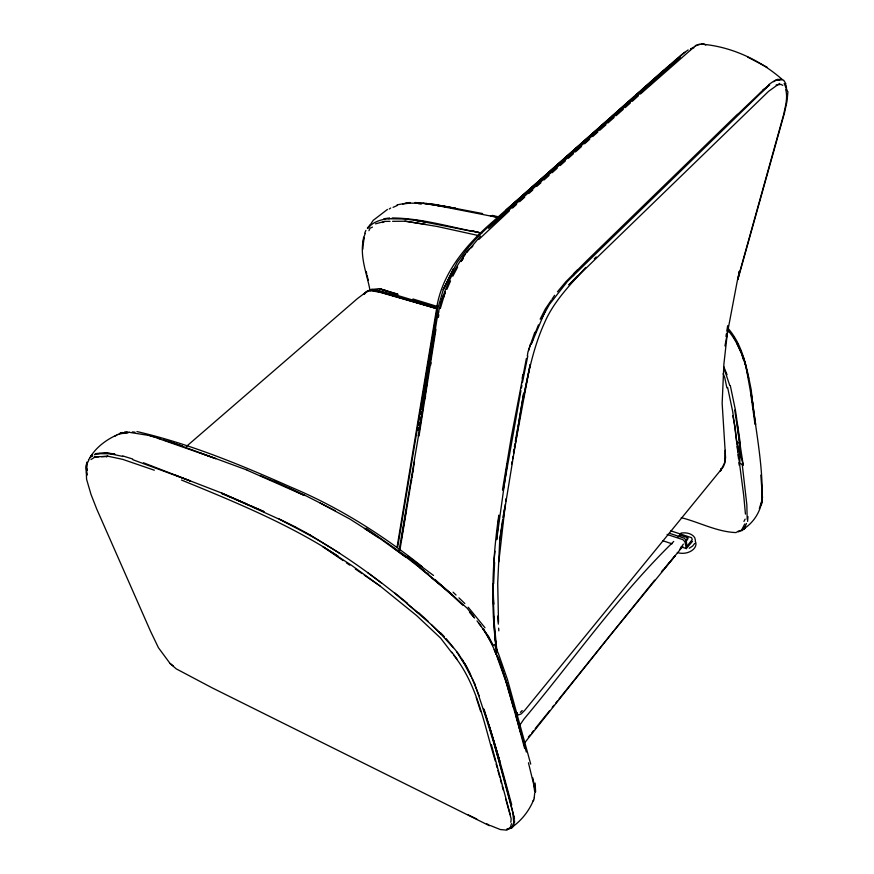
<?xml version="1.0" encoding="UTF-8"?>
<svg xmlns="http://www.w3.org/2000/svg" width="874" height="874" viewBox="0 0 874 874"><rect width="100%" height="100%" fill="white"/><g stroke="black" fill="none" stroke-linecap="round" stroke-linejoin="round"><path stroke-width="1.31" d="M739.95 443.719L739.83 463.296L743.228 465.034L739.95 443.719L737.099 442.058L743.228 465.034M747.183 519.353L746.844 504.833L742.201 464.072M86.799 470.256L86.93 464.181M534.691 793.242L534.211 797.569M493.635 583.832L494.618 562.474M747.958 516.534L747.587 521.396M502.594 520.008L499.742 539.957L497.71 583.34L498.497 622.244M498.825 515.157C492.291 559.852 490.587 605.245 496.388 650.125M725.267 450.296L724.557 463.012L720.438 470.977L721.247 468.628M762.303 493.045C763.133 507.466 755.365 521.8 743.097 529.305M514.425 823.079L514.578 820.839M363.442 243.016L364.076 237.673M761.975 502.037C763.636 464.487 754.732 427.189 751.236 389.88C746.855 368.5 743.009 345.601 728.25 328.569M367.79 572.71L381.632 583.089C354.32 562.015 325.368 543.049 294.669 527.273L294.735 526.596L279.024 518.894M498.956 515.704L496.672 539.706L507.226 463.777M787.933 91.683L786.993 101.373L784.579 112.506L737.962 279.199L739.207 271.464M510.831 822.281L511.17 818.862L505.784 799.229M493.843 562.026L495.001 551.232M498.825 561.84L505.336 504.178M505.642 501.501L505.948 498.814M727.976 327.652L723.88 364.196L722.153 403.307L725.562 457.539L724.863 462.805L723.279 466.945L524.728 710.344L521.046 714.003L518.162 714.987L515.988 711.797M86.286 467.437L86.788 463.712M762.292 502.495L762.237 486.13M503.828 512.077L504.2 509.411M310.041 535.598L310.139 534.932L294.735 526.596M502.965 517.353L503.348 514.688M527.317 356.111L527.962 351.894L534.812 332.262M363.704 238.252C359.159 256.049 367.036 273.737 370.15 291.053M363.573 237.324L362.83 249.254M397.102 546.906L437.382 303.923C443.621 273.07 463.876 248.019 486.523 227.196L633.584 97.265M399.953 549.888L414.462 461.8M419.007 436.017L435.962 329.247M725.955 336.446L726.381 333.759M726.807 331.071L727.671 325.685M737.896 279.68L739.164 271.792M418.209 435.755L436.782 320.288C441.556 294.396 452.47 269.367 469.152 248.893M419.007 432.696L399.145 550.227M419.433 430.041L419.859 427.397M420.296 424.753L422.655 410.19M425.223 394.305L426.938 383.719M430.576 365.387L431.002 362.732M438.377 317.426L438.803 314.76M418.996 422.339L418.548 425.015L419.007 422.317M419.433 419.651L419.87 416.974L419.454 419.618M420.318 414.287L420.755 411.61L420.339 414.243M421.202 408.923L421.639 406.246M422.076 403.559L434.87 325.784M425.125 398.708L425.572 396.042M499.742 539.957L523.69 393.278L518.795 421.323M421.235 408.868L428.588 364.48M429.036 361.792L429.484 359.094M429.921 356.406L430.369 353.719M430.816 351.031L431.264 348.333M431.701 345.645L432.149 342.958M432.597 340.27L433.045 337.582M433.493 334.884L433.93 332.196M434.378 329.509L434.826 326.821M435.274 324.123L435.722 321.435M436.159 318.748L436.607 316.06M437.055 313.362L437.503 310.674L437.066 313.176M397.725 546.796L436.607 312.706L443.271 289.633L457.244 262.189L467.153 248.893L477.936 236.592L486.392 228.595L684.779 52.309M401.505 538.471L406.355 509.531M502.517 489.79L511.323 436.956L526.388 358.406M411.173 482.623L411.632 479.968M412.08 477.302L412.539 474.648M412.998 471.993L413.457 469.338M503.151 490.401L520.937 390.623M513.442 452.033L513.912 449.367M514.371 446.69L514.841 444.025M515.31 441.348L517.397 429.331M517.867 426.665L518.337 423.988M435.088 324.44L435.744 320.682M436.181 318.18L436.618 315.678M521.428 387.958L521.92 385.292M522.423 382.626L527.787 356.046M511.607 464.181L512.098 461.527M512.601 458.872L513.093 456.217M513.584 453.551L530.157 364.556L523.908 394.95M724.95 345.929L737.416 280.281L783.519 115.106C785.245 106.694 788.042 97.932 785.671 89.388M86.417 464.618L86.908 462.062M523.034 400.019C528.147 373.952 533.304 347.677 544.294 323.325C553.471 301.596 570.252 284.782 585.722 267.466M522.139 378.245L522.969 374.52M440.321 308.489L445.292 291.982L443.26 298.165M511.443 823.669L510.525 827.055L506.898 830.147L500.343 829.546L490.314 825.526M528.617 350.561L530.485 344.017M437.94 314.476L438.759 311.963M441.031 302.863L443.533 295.237M531.916 342.75L532.769 340.172M720.482 470.889L721.258 468.584M514.054 824.848L512.317 827.591M363.803 237.324L365.245 233.445M531.195 344.312L545.474 310.499L541.257 318.999L549.429 304.425L566.592 282.553M535.358 332.612L538.439 324.909M446.854 289.403L450.547 280.904M746.472 523.439L744.189 528.912L745.38 526.29L741.906 530.037L740.016 530.736M368.948 230.681L369.986 228.245L372.455 227.109M534.451 797.601C530.114 809.837 521.734 820.599 511.028 827.907M364.753 233.041L365.922 230.397M364.261 294.156L364.829 292.899M540.165 319.163L545.278 309.09L551.363 300.11M511.836 827.623L513.748 822.62L512.874 812.634L493.865 742.605M452.798 276.228L457.637 267.094M88.787 460.248L86.067 465.645L86.581 479.302L91.06 494.564L96.752 509.083L150.514 631.225L158.434 647.721L170.069 663.486L176.155 668.807L211.869 687.707L489.353 825.701M743.938 521.45L745.118 519.145M741.764 529.764L744.79 523.963M759.353 508.559L761.909 500.452L761.374 504.844L762.052 498.213L761.691 485.944L762.467 497.677L760.828 475.128M461.199 261.49L463.34 258.136L461.614 260.681M368.992 226.77L373.198 220.357L387.466 209.421M552.106 299.05L554.619 295.292M682.834 546.381L665.059 567.892M685.729 542.055L687.904 538.81L687.729 537.696L679.852 535.096L678.104 536.92M679.699 549.495L683.359 544.131M685.544 540.919L687.729 537.696M88.438 460.019L89.541 458.402M519.375 725.824L523.93 719.127C573.606 659.761 618.169 595.62 673.734 541.465M89.53 458.26C96.402 446.341 108.376 438.136 121.016 433.198M462.663 257.863L465.099 254.64M466.727 252.488L480.514 236.056M367.353 228.048L370.172 224.858M367.812 228.518C372.728 221.504 381.763 219.363 389.793 218.5M524.4 743.129L609.407 636.327L675.056 555.93L661.443 571.967L663.311 569.914M364.294 294.232L367.484 291.053M694.71 543.42L692.547 546.13L689.225 548.249M528.377 737.088L530.092 734.968M531.796 732.838L533.501 730.73M535.205 728.599L549.713 710.584M552.259 707.383L553.974 705.274M555.678 703.144L557.383 701.035M559.087 698.905L654.626 580.161M106.628 456.927L107.305 456.086L122.589 459.331L154.359 470.223M557.448 291.818L565.828 281.778L586.946 260.539L737.35 114.341M471.359 247.79L472.932 245.933M681.13 546.862L686.309 548.599L692.536 541.29M511.672 827.165L512.59 826.105M744.113 529.141L745.26 527.852M533.074 800.857L533.839 800.049M478.777 239.498L509.466 210.776M577.244 276.14L568.865 284.848L768.628 91.3L779.63 83.423M566.614 282.193L769.513 84.636L760.041 93.551M520.347 712.365L522.182 710.54M594.287 258.846L596.243 256.945M573.552 273.759L577.441 269.979M737.765 114.319L763.668 89.465M572.361 276.217L574.185 274.458M488.544 228.311L680.191 57.553M512.503 208.056L516.567 204.44M519.615 201.719L524.695 197.196M528.759 193.58L532.812 189.953M536.876 186.337L540.94 182.71M543.989 180L549.058 175.477M552.106 172.757L557.186 168.234M560.234 165.514L565.314 160.991M568.351 158.27L573.431 153.748M575.463 151.934L581.56 146.504M584.608 143.795L589.677 139.261M592.725 136.552L597.805 132.029M599.837 130.215L605.922 124.785M607.954 122.972L614.051 117.542M616.083 115.729L623.195 109.392M625.216 107.589L630.296 103.056M632.328 101.253L638.424 95.812M640.456 94.01L691.279 49.447L690.536 49.01L698.009 44.629M578.533 146.034L506.101 210.131L660.908 72.575L681.917 54.363L688.166 49.938M580.565 144.232L609.134 118.951M612.193 116.242L633.617 97.287M635.66 95.485L639.735 91.868M643.821 88.263L664.229 70.204L642.772 89.148M635.627 95.463L639.702 91.857M369.778 290.179L377.95 291.064L436.344 308.456M186.337 446.483L357.586 298.46L367.746 290.845L371.996 289.403L378.103 290.397L397.626 295.467L436.574 307.287M526.64 193.198L546.206 176.34M550.325 172.79L552.39 171.02M526.672 193.187L540.121 181.617M542.186 179.836L546.326 176.275M90.098 457.594L92.611 455.54L91.311 456.457M768.901 84.527L772.616 81.883M763.144 89.672L769.612 85.084M389.258 209.006L390.689 208.012M90.809 455.878L92.229 454.917M90.994 459.538L95.015 457.058L98.915 456.84M693.923 47.753L690.624 49.643L690.536 49.01M777.958 79.195L773.359 81.795M773.709 81.26L775.915 80.026L781.094 79.152L777.751 80.233M741.622 530.846L742.78 530.212M114.997 436.104L116.745 435.241M365.671 292.233L368.872 290.692M382.375 222.531L384.844 221.395L390.012 221.351M511.629 828.181L507.412 829.044M393.071 207.357L397.419 205.401M366.796 291.654L369.899 290.583L381.949 292.55L435.842 308.161M776.112 84.996L780.897 84.374L782.798 85.379M397.08 204.844L410.092 202.495M698.195 44.508L703.472 43.744L705.777 45.022M119.29 433.996L129.723 432.28L123.278 432.881M375.514 223.831L384.844 221.395M695.322 45.557L699.856 44.443M370.958 289.512L379.371 288.693L387.182 290.976M95.255 453.65L104.913 452.677L114.57 453.988M94.359 454.731L99.986 453.442M120.219 432.892L122.251 432.477M739.065 531.086L740.333 530.846L737.875 531.326M383.904 218.74L389.476 218.008M402.685 203.97L410.343 203.074M124.6 431.996L127.123 431.789M736.869 531.884L738.901 531.742M388.034 218.751L405.634 219.035L426.436 222.018L415.762 220.27L472.845 231.501M680.977 533.085C685.882 532.342 691.738 533.184 694.71 537.608L695.453 540.46M101.515 456.698L108.026 456.326L94.217 456.851M98.008 453.65L110.2 453.781L123.037 456.479M506.887 829.076L508.843 828.989M703.548 44.061L701.254 44.148C731.298 46.409 761.167 60.393 783.377 80.517M736.126 532.583C717.128 531.927 699.539 522.302 681.272 517.67M124.163 432.663L127.866 432.564M130.324 432.499L148.285 435.339M778.188 79.96L781.596 79.873M392.197 217.954C422.503 218.271 451.902 227.601 481.498 233.03M405.929 203.052L423.595 203.413L444.527 206.504M392.59 221.33L405.492 221.22L437.339 226.508L478.635 235.587M414.997 202.517L433.438 204.188L482.612 213.562M132.367 431.92L135.011 432.193M373.93 289.906L378.103 290.397M418.602 203.729L421.246 204.101M104.53 452.819L114.975 454.327M423.333 203.314L455.354 208.187L433.471 204.8L499.218 217.735M404.804 221.155L425.682 224.323M425.933 203.38L446.494 206.57M148.001 435.208L160.838 438.999M136.934 431.559C190.204 443.861 241.366 465.165 291.195 487.277C338.522 507.117 382.222 534.713 422.229 566.702M490.423 215.638L498.311 217.462M492.204 215.375L500.114 217.222M480.7 232.987L472.801 231.053L481.716 233.26M377.787 291.643L435.984 308.424M147.859 434.946L157.801 437.852M398.096 294.265L379.371 288.693L397.441 294.232M377.95 291.064L394.316 295.991M412.932 298.984L437.47 306.512M122.764 455.944L132.673 459.003M163.394 439.819L182.513 445.98M158.041 438.387L215.496 458.533M670.806 530.846L691.52 537.674L692.263 539.531L686.986 546.272L686.145 540.23L684.134 538.144L669.517 533.315M667.059 534.418L682.9 539.673L684.921 541.76L686.309 548.599M663.005 540.788L672.073 543.825M132.75 459.68L190.139 480.886M168.824 441.315L246.971 470.026M199.611 452.732L215.78 458.686M143.5 462.794L221.526 492.98L263.675 511.552M174.265 474.768L190.434 481.039M181.497 480.044C235.204 502.047 289.305 524.236 338.074 556.104M259.96 475.456L274.097 481.366M221.756 493.602L249.123 505.15M247.145 470.212L304.392 495.482L289.272 488.249M221.821 493.133L246.632 503.981M250.357 505.609L264.003 511.574M274.261 481.213L304.272 494.957L335.092 510.624M234.636 498.967L279.33 519.254L294.669 527.273M468.224 814.885L476.811 819.025M486.632 823.756L489.09 824.936M747.805 57.149L767.372 67.407M320.015 502.911L349.95 519.101L378.54 537.292M310.139 534.932L339.625 553.253M364.403 528.442L378.497 537.729M343.067 560.551L322.987 546.742L351.621 565.391L379.884 585.875L416.559 615.525L440.616 638.129L451.869 652.823M346.41 562.856L349.764 565.161M355.336 568.996L362.033 573.595M364.261 575.136L379.884 585.875M365.977 528.147L407.371 557.164L424.36 570.886M378.661 537.554L406.224 557.415L392.513 547.266M407.634 556.203L433.504 575.463M170.069 663.486L173.423 666.032M406.181 557.197L419.411 567.434M381.567 582.882L394.928 593.337M419.564 567.259L452.295 594.724M426.479 572.601L428.61 574.316M434.968 579.462L467.317 608.359L473.85 616.978M395.092 593.162L407.546 603.3M394.95 593.522L418.537 613.056M515.791 711.971L517.463 713.337M419.422 567.63L442.757 586.782L463.023 605.398M431.559 577.714L452.098 594.965M407.218 603.814L431.428 624.702L441.064 634.065L431.395 624.724M418.733 612.74L428.085 621.283M453.103 592.19L456.031 595.03M458.959 597.86L464.826 603.53M440.452 632.656L444.353 636.698M439.054 632L453.278 647.689M783.727 80.211L785.901 83.828M469.972 612.008L473.435 615.886M469.524 612.292L474.582 618.06M468.224 607.233L484.972 627.74M727.605 330.033L729.309 332.098M727.802 330.186C735.34 338.883 740.289 349.458 743.916 360.307M446.144 638.61L458.326 653.566L464.4 663.541M453.475 654.921C477.827 685.041 484.218 725.212 495.394 761.287M477.007 620.868L480.809 625.871M482.83 628.821L488.544 636.359L493.045 645.099M451.913 652.19L457.189 659.411M478.526 622.944C495.634 644.651 502.834 671.986 511.465 697.703L506.221 681.917L513.672 708.016M456.501 651.611L464.247 663.727L470.966 676.563M483.519 628.919L492.98 645.525M785.06 83.915L786.283 85.827L786.491 88.274M732.685 335.496L738.355 345.055M462.106 659.16L467.546 668.796M464.881 663.541L469.666 672.434L479.214 695.824M736.706 343.089L740.671 351.556M472.168 678.29L474.79 684.003M723.082 373.755L724.666 377.262L726.895 387.881M497.404 656.658L494.258 649.546L496.214 654.604M494.356 644.422L498.497 653.818L507.521 679.721L530.726 764.127M784.164 83.511L787.518 91.191M723.738 366.632L727.048 374.738M497.197 657.139L506.068 682.091L521.123 734.116L518.883 726.283M724.601 370.052L729.779 385.489M497.983 656.844L502.342 668.566M483.464 708.978C494.64 740.398 502.889 772.769 511.738 804.91M474.604 683.697C489.68 727.277 502.812 771.545 513.836 816.316M740.081 348.781L745.915 366.304M502.189 668.752L511.509 697.933L526.312 752.011M742.43 356.242L743.698 360.154M476.243 697.605L480.722 711.589M484.065 709.218L499.764 761.276L489.014 725.005M744.659 361.639L748.657 378.344M743.064 356.21L746.243 367.058M491.363 744.648L510.307 814.688M496.104 763.909L497.186 767.831M497.896 770.453L499.688 776.986M500.409 779.608L501.49 783.53M502.2 786.152L503.282 790.074M515.911 715.74L524.608 748.395M528.442 762.773L534.014 785.671M510.766 695.846L513.104 705.023M367.025 275.19L368.282 280.303M730.325 385.642L735.416 410.048L740.267 443.194M732.751 415.729L734.979 426.337L736.891 443.828M727.638 387.488L732.751 411.862L743.708 495.394L745.446 514.098M366.239 271.464L366.719 273.912M532.9 777.98L535.412 792.347M746.025 366.883L750.438 391.366L755.016 424.316M750.548 391.246L753.301 406.596M679.852 535.096L680.027 536.21M751.006 391.497L755.671 424.414M86.45 471.971L86.952 475.248M734.75 410.048L739.612 443.096M533.883 785.846L534.735 791.953M534.396 784.295L535.238 790.588M497.011 652.769L495.296 639.309L496.661 651.152M86.919 474.56L86.253 468.202M737.427 425.234L739.732 443.981M514.13 816.25L514.48 819.222M737.186 446.516L737.776 451.902M738.071 454.589L738.508 458.621M738.945 462.652L739.24 465.35M497.011 652.354L494.269 623.064L492.718 583.756L493.624 604.371L493.144 584.16M495.132 638.654L493.548 615.864M86.81 468.639L86.974 470.715M497.721 616.061L498.333 624.134M498.639 628.166L498.846 630.853M535.085 783.028L535.631 791.888M695.234 541.115A12.411 8.456 -7.2 0 1 691.531 550.806A12.411 8.456 -7.2 0 1 677.339 552.543M418.111 427.703L417.674 430.379L418.111 427.692M451.771 272.262L443.271 289.633L453.475 268.853L451.771 272.262M670.347 64.785L666.261 68.401L670.347 64.785M523.559 195.863L519.44 199.414L523.57 195.852"/></g></svg>
